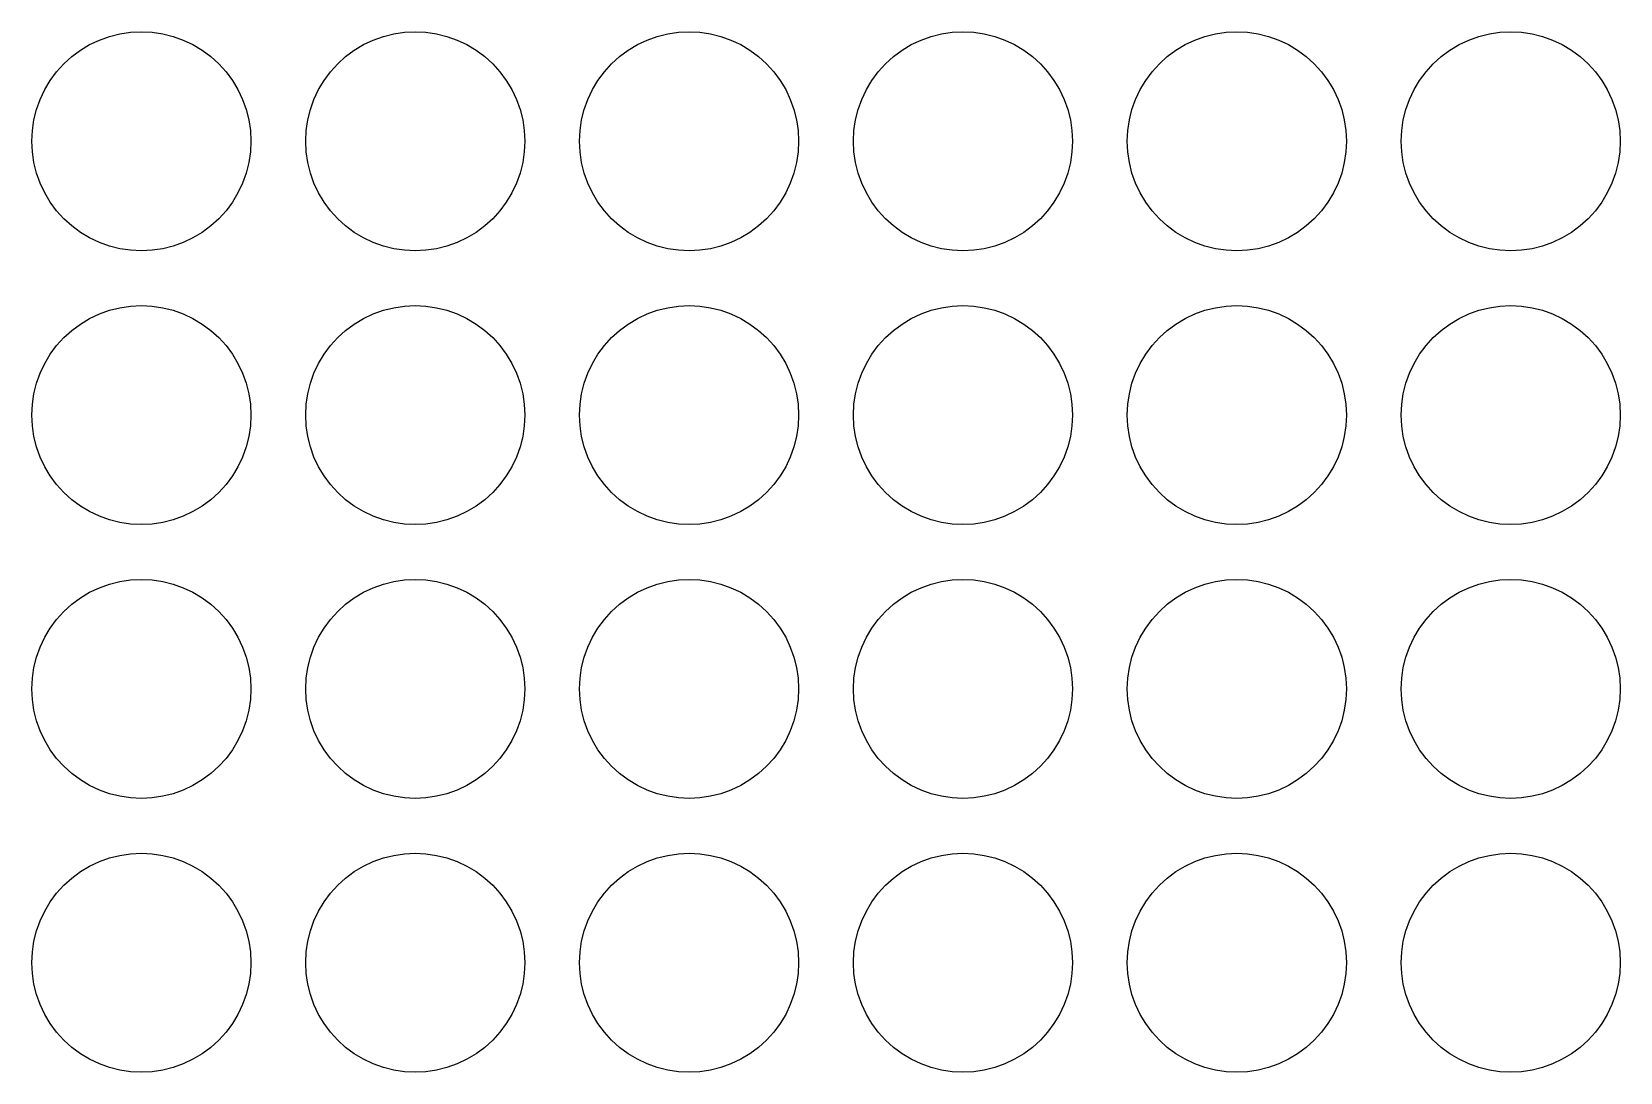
# Model space of a CAD drawing. Header units: millimetres. Extents: x -41 to 93, y -13 to 82.
# Drawn here: x 48.32 to 62.82, y 11.2 to 20.7 of the extents above; entities that cross this region are included whole.
import ezdxf

# ---------------------------------------------------------------- set-up
doc = ezdxf.new("R2010")
doc.units = ezdxf.units.MM
doc.layers.add('background', color=7, linetype='Continuous')

msp = doc.modelspace()

# ---------------------------------------------------------------- linework, layer by layer
at = {"layer": 'background'}
for points in [[(50.319, 19.698), (50.314, 19.6), (50.3, 19.503), (50.276, 19.407), (50.243, 19.315), (50.201, 19.226), (50.15, 19.142), (50.092, 19.063), (50.026, 18.991), (49.953, 18.925), (49.874, 18.866), (49.79, 18.816), (49.701, 18.774), (49.609, 18.741), (49.514, 18.717), (49.417, 18.702), (49.319, 18.698), (49.221, 18.702), (49.124, 18.717), (49.028, 18.741), (48.936, 18.774), (48.847, 18.816), (48.763, 18.866), (48.684, 18.925), (48.612, 18.991), (48.546, 19.063), (48.487, 19.142), (48.437, 19.226), (48.395, 19.315), (48.362, 19.407), (48.338, 19.503), (48.324, 19.6), (48.319, 19.698), (48.324, 19.796), (48.338, 19.893), (48.362, 19.988), (48.395, 20.08), (48.437, 20.169), (48.487, 20.253), (48.546, 20.332), (48.612, 20.405), (48.684, 20.471), (48.763, 20.529), (48.847, 20.58), (48.936, 20.621), (49.028, 20.655), (49.124, 20.678), (49.221, 20.693), (49.319, 20.698), (49.417, 20.693), (49.514, 20.678), (49.609, 20.655), (49.701, 20.621), (49.79, 20.58), (49.874, 20.529), (49.953, 20.471), (50.026, 20.405), (50.092, 20.332), (50.15, 20.253), (50.201, 20.169), (50.243, 20.08), (50.276, 19.988), (50.3, 19.893), (50.314, 19.796)], [(52.819, 19.698), (52.814, 19.6), (52.8, 19.503), (52.776, 19.407), (52.743, 19.315), (52.701, 19.226), (52.65, 19.142), (52.592, 19.063), (52.526, 18.991), (52.453, 18.925), (52.374, 18.866), (52.29, 18.816), (52.201, 18.774), (52.109, 18.741), (52.014, 18.717), (51.917, 18.702), (51.819, 18.698), (51.721, 18.702), (51.624, 18.717), (51.528, 18.741), (51.436, 18.774), (51.347, 18.816), (51.263, 18.866), (51.184, 18.925), (51.112, 18.991), (51.046, 19.063), (50.987, 19.142), (50.937, 19.226), (50.895, 19.315), (50.862, 19.407), (50.838, 19.503), (50.824, 19.6), (50.819, 19.698), (50.824, 19.796), (50.838, 19.893), (50.862, 19.988), (50.895, 20.08), (50.937, 20.169), (50.987, 20.253), (51.046, 20.332), (51.112, 20.405), (51.184, 20.471), (51.263, 20.529), (51.347, 20.58), (51.436, 20.621), (51.528, 20.655), (51.624, 20.678), (51.721, 20.693), (51.819, 20.698), (51.917, 20.693), (52.014, 20.678), (52.109, 20.655), (52.201, 20.621), (52.29, 20.58), (52.374, 20.529), (52.453, 20.471), (52.526, 20.405), (52.592, 20.332), (52.65, 20.253), (52.701, 20.169), (52.743, 20.08), (52.776, 19.988), (52.8, 19.893), (52.814, 19.796)], [(55.319, 19.698), (55.314, 19.6), (55.3, 19.503), (55.276, 19.407), (55.243, 19.315), (55.201, 19.226), (55.15, 19.142), (55.092, 19.063), (55.026, 18.991), (54.953, 18.925), (54.874, 18.866), (54.79, 18.816), (54.701, 18.774), (54.609, 18.741), (54.514, 18.717), (54.417, 18.702), (54.319, 18.698), (54.221, 18.702), (54.124, 18.717), (54.028, 18.741), (53.936, 18.774), (53.847, 18.816), (53.763, 18.866), (53.684, 18.925), (53.612, 18.991), (53.546, 19.063), (53.487, 19.142), (53.437, 19.226), (53.395, 19.315), (53.362, 19.407), (53.338, 19.503), (53.324, 19.6), (53.319, 19.698), (53.324, 19.796), (53.338, 19.893), (53.362, 19.988), (53.395, 20.08), (53.437, 20.169), (53.487, 20.253), (53.546, 20.332), (53.612, 20.405), (53.684, 20.471), (53.763, 20.529), (53.847, 20.58), (53.936, 20.621), (54.028, 20.655), (54.124, 20.678), (54.221, 20.693), (54.319, 20.698), (54.417, 20.693), (54.514, 20.678), (54.609, 20.655), (54.701, 20.621), (54.79, 20.58), (54.874, 20.529), (54.953, 20.471), (55.026, 20.405), (55.092, 20.332), (55.15, 20.253), (55.201, 20.169), (55.243, 20.08), (55.276, 19.988), (55.3, 19.893), (55.314, 19.796)], [(57.819, 19.698), (57.814, 19.6), (57.8, 19.503), (57.776, 19.407), (57.743, 19.315), (57.701, 19.226), (57.65, 19.142), (57.592, 19.063), (57.526, 18.991), (57.453, 18.925), (57.374, 18.866), (57.29, 18.816), (57.201, 18.774), (57.109, 18.741), (57.014, 18.717), (56.917, 18.702), (56.819, 18.698), (56.721, 18.702), (56.624, 18.717), (56.528, 18.741), (56.436, 18.774), (56.347, 18.816), (56.263, 18.866), (56.184, 18.925), (56.112, 18.991), (56.046, 19.063), (55.987, 19.142), (55.937, 19.226), (55.895, 19.315), (55.862, 19.407), (55.838, 19.503), (55.824, 19.6), (55.819, 19.698), (55.824, 19.796), (55.838, 19.893), (55.862, 19.988), (55.895, 20.08), (55.937, 20.169), (55.987, 20.253), (56.046, 20.332), (56.112, 20.405), (56.184, 20.471), (56.263, 20.529), (56.347, 20.58), (56.436, 20.621), (56.528, 20.655), (56.624, 20.678), (56.721, 20.693), (56.819, 20.698), (56.917, 20.693), (57.014, 20.678), (57.109, 20.655), (57.201, 20.621), (57.29, 20.58), (57.374, 20.529), (57.453, 20.471), (57.526, 20.405), (57.592, 20.332), (57.65, 20.253), (57.701, 20.169), (57.743, 20.08), (57.776, 19.988), (57.8, 19.893), (57.814, 19.796)], [(60.319, 19.698), (60.314, 19.6), (60.3, 19.503), (60.276, 19.407), (60.243, 19.315), (60.201, 19.226), (60.15, 19.142), (60.092, 19.063), (60.026, 18.991), (59.953, 18.925), (59.874, 18.866), (59.79, 18.816), (59.701, 18.774), (59.609, 18.741), (59.514, 18.717), (59.417, 18.702), (59.319, 18.698), (59.221, 18.702), (59.124, 18.717), (59.028, 18.741), (58.936, 18.774), (58.847, 18.816), (58.763, 18.866), (58.684, 18.925), (58.612, 18.991), (58.546, 19.063), (58.487, 19.142), (58.437, 19.226), (58.395, 19.315), (58.362, 19.407), (58.338, 19.503), (58.324, 19.6), (58.319, 19.698), (58.324, 19.796), (58.338, 19.893), (58.362, 19.988), (58.395, 20.08), (58.437, 20.169), (58.487, 20.253), (58.546, 20.332), (58.612, 20.405), (58.684, 20.471), (58.763, 20.529), (58.847, 20.58), (58.936, 20.621), (59.028, 20.655), (59.124, 20.678), (59.221, 20.693), (59.319, 20.698), (59.417, 20.693), (59.514, 20.678), (59.609, 20.655), (59.701, 20.621), (59.79, 20.58), (59.874, 20.529), (59.953, 20.471), (60.026, 20.405), (60.092, 20.332), (60.15, 20.253), (60.201, 20.169), (60.243, 20.08), (60.276, 19.988), (60.3, 19.893), (60.314, 19.796)], [(62.819, 19.698), (62.814, 19.6), (62.8, 19.503), (62.776, 19.407), (62.743, 19.315), (62.701, 19.226), (62.65, 19.142), (62.592, 19.063), (62.526, 18.991), (62.453, 18.925), (62.374, 18.866), (62.29, 18.816), (62.201, 18.774), (62.109, 18.741), (62.014, 18.717), (61.917, 18.702), (61.819, 18.698), (61.721, 18.702), (61.624, 18.717), (61.528, 18.741), (61.436, 18.774), (61.347, 18.816), (61.263, 18.866), (61.184, 18.925), (61.112, 18.991), (61.046, 19.063), (60.987, 19.142), (60.937, 19.226), (60.895, 19.315), (60.862, 19.407), (60.838, 19.503), (60.824, 19.6), (60.819, 19.698), (60.824, 19.796), (60.838, 19.893), (60.862, 19.988), (60.895, 20.08), (60.937, 20.169), (60.987, 20.253), (61.046, 20.332), (61.112, 20.405), (61.184, 20.471), (61.263, 20.529), (61.347, 20.58), (61.436, 20.621), (61.528, 20.655), (61.624, 20.678), (61.721, 20.693), (61.819, 20.698), (61.917, 20.693), (62.014, 20.678), (62.109, 20.655), (62.201, 20.621), (62.29, 20.58), (62.374, 20.529), (62.453, 20.471), (62.526, 20.405), (62.592, 20.332), (62.65, 20.253), (62.701, 20.169), (62.743, 20.08), (62.776, 19.988), (62.8, 19.893), (62.814, 19.796)], [(50.319, 17.198), (50.314, 17.1), (50.3, 17.003), (50.276, 16.907), (50.243, 16.815), (50.201, 16.726), (50.15, 16.642), (50.092, 16.563), (50.026, 16.491), (49.953, 16.425), (49.874, 16.366), (49.79, 16.316), (49.701, 16.274), (49.609, 16.241), (49.514, 16.217), (49.417, 16.202), (49.319, 16.198), (49.221, 16.202), (49.124, 16.217), (49.028, 16.241), (48.936, 16.274), (48.847, 16.316), (48.763, 16.366), (48.684, 16.425), (48.612, 16.491), (48.546, 16.563), (48.487, 16.642), (48.437, 16.726), (48.395, 16.815), (48.362, 16.907), (48.338, 17.003), (48.324, 17.1), (48.319, 17.198), (48.324, 17.296), (48.338, 17.393), (48.362, 17.488), (48.395, 17.58), (48.437, 17.669), (48.487, 17.753), (48.546, 17.832), (48.612, 17.905), (48.684, 17.971), (48.763, 18.029), (48.847, 18.08), (48.936, 18.121), (49.028, 18.155), (49.124, 18.178), (49.221, 18.193), (49.319, 18.198), (49.417, 18.193), (49.514, 18.178), (49.609, 18.155), (49.701, 18.121), (49.79, 18.08), (49.874, 18.029), (49.953, 17.971), (50.026, 17.905), (50.092, 17.832), (50.15, 17.753), (50.201, 17.669), (50.243, 17.58), (50.276, 17.488), (50.3, 17.393), (50.314, 17.296)], [(52.819, 17.198), (52.814, 17.1), (52.8, 17.003), (52.776, 16.907), (52.743, 16.815), (52.701, 16.726), (52.65, 16.642), (52.592, 16.563), (52.526, 16.491), (52.453, 16.425), (52.374, 16.366), (52.29, 16.316), (52.201, 16.274), (52.109, 16.241), (52.014, 16.217), (51.917, 16.202), (51.819, 16.198), (51.721, 16.202), (51.624, 16.217), (51.528, 16.241), (51.436, 16.274), (51.347, 16.316), (51.263, 16.366), (51.184, 16.425), (51.112, 16.491), (51.046, 16.563), (50.987, 16.642), (50.937, 16.726), (50.895, 16.815), (50.862, 16.907), (50.838, 17.003), (50.824, 17.1), (50.819, 17.198), (50.824, 17.296), (50.838, 17.393), (50.862, 17.488), (50.895, 17.58), (50.937, 17.669), (50.987, 17.753), (51.046, 17.832), (51.112, 17.905), (51.184, 17.971), (51.263, 18.029), (51.347, 18.08), (51.436, 18.121), (51.528, 18.155), (51.624, 18.178), (51.721, 18.193), (51.819, 18.198), (51.917, 18.193), (52.014, 18.178), (52.109, 18.155), (52.201, 18.121), (52.29, 18.08), (52.374, 18.029), (52.453, 17.971), (52.526, 17.905), (52.592, 17.832), (52.65, 17.753), (52.701, 17.669), (52.743, 17.58), (52.776, 17.488), (52.8, 17.393), (52.814, 17.296)], [(55.319, 17.198), (55.314, 17.1), (55.3, 17.003), (55.276, 16.907), (55.243, 16.815), (55.201, 16.726), (55.15, 16.642), (55.092, 16.563), (55.026, 16.491), (54.953, 16.425), (54.874, 16.366), (54.79, 16.316), (54.701, 16.274), (54.609, 16.241), (54.514, 16.217), (54.417, 16.202), (54.319, 16.198), (54.221, 16.202), (54.124, 16.217), (54.028, 16.241), (53.936, 16.274), (53.847, 16.316), (53.763, 16.366), (53.684, 16.425), (53.612, 16.491), (53.546, 16.563), (53.487, 16.642), (53.437, 16.726), (53.395, 16.815), (53.362, 16.907), (53.338, 17.003), (53.324, 17.1), (53.319, 17.198), (53.324, 17.296), (53.338, 17.393), (53.362, 17.488), (53.395, 17.58), (53.437, 17.669), (53.487, 17.753), (53.546, 17.832), (53.612, 17.905), (53.684, 17.971), (53.763, 18.029), (53.847, 18.08), (53.936, 18.121), (54.028, 18.155), (54.124, 18.178), (54.221, 18.193), (54.319, 18.198), (54.417, 18.193), (54.514, 18.178), (54.609, 18.155), (54.701, 18.121), (54.79, 18.08), (54.874, 18.029), (54.953, 17.971), (55.026, 17.905), (55.092, 17.832), (55.15, 17.753), (55.201, 17.669), (55.243, 17.58), (55.276, 17.488), (55.3, 17.393), (55.314, 17.296)], [(57.819, 17.198), (57.814, 17.1), (57.8, 17.003), (57.776, 16.907), (57.743, 16.815), (57.701, 16.726), (57.65, 16.642), (57.592, 16.563), (57.526, 16.491), (57.453, 16.425), (57.374, 16.366), (57.29, 16.316), (57.201, 16.274), (57.109, 16.241), (57.014, 16.217), (56.917, 16.202), (56.819, 16.198), (56.721, 16.202), (56.624, 16.217), (56.528, 16.241), (56.436, 16.274), (56.347, 16.316), (56.263, 16.366), (56.184, 16.425), (56.112, 16.491), (56.046, 16.563), (55.987, 16.642), (55.937, 16.726), (55.895, 16.815), (55.862, 16.907), (55.838, 17.003), (55.824, 17.1), (55.819, 17.198), (55.824, 17.296), (55.838, 17.393), (55.862, 17.488), (55.895, 17.58), (55.937, 17.669), (55.987, 17.753), (56.046, 17.832), (56.112, 17.905), (56.184, 17.971), (56.263, 18.029), (56.347, 18.08), (56.436, 18.121), (56.528, 18.155), (56.624, 18.178), (56.721, 18.193), (56.819, 18.198), (56.917, 18.193), (57.014, 18.178), (57.109, 18.155), (57.201, 18.121), (57.29, 18.08), (57.374, 18.029), (57.453, 17.971), (57.526, 17.905), (57.592, 17.832), (57.65, 17.753), (57.701, 17.669), (57.743, 17.58), (57.776, 17.488), (57.8, 17.393), (57.814, 17.296)], [(60.319, 17.198), (60.314, 17.1), (60.3, 17.003), (60.276, 16.907), (60.243, 16.815), (60.201, 16.726), (60.15, 16.642), (60.092, 16.563), (60.026, 16.491), (59.953, 16.425), (59.874, 16.366), (59.79, 16.316), (59.701, 16.274), (59.609, 16.241), (59.514, 16.217), (59.417, 16.202), (59.319, 16.198), (59.221, 16.202), (59.124, 16.217), (59.028, 16.241), (58.936, 16.274), (58.847, 16.316), (58.763, 16.366), (58.684, 16.425), (58.612, 16.491), (58.546, 16.563), (58.487, 16.642), (58.437, 16.726), (58.395, 16.815), (58.362, 16.907), (58.338, 17.003), (58.324, 17.1), (58.319, 17.198), (58.324, 17.296), (58.338, 17.393), (58.362, 17.488), (58.395, 17.58), (58.437, 17.669), (58.487, 17.753), (58.546, 17.832), (58.612, 17.905), (58.684, 17.971), (58.763, 18.029), (58.847, 18.08), (58.936, 18.121), (59.028, 18.155), (59.124, 18.178), (59.221, 18.193), (59.319, 18.198), (59.417, 18.193), (59.514, 18.178), (59.609, 18.155), (59.701, 18.121), (59.79, 18.08), (59.874, 18.029), (59.953, 17.971), (60.026, 17.905), (60.092, 17.832), (60.15, 17.753), (60.201, 17.669), (60.243, 17.58), (60.276, 17.488), (60.3, 17.393), (60.314, 17.296)], [(62.819, 17.198), (62.814, 17.1), (62.8, 17.003), (62.776, 16.907), (62.743, 16.815), (62.701, 16.726), (62.65, 16.642), (62.592, 16.563), (62.526, 16.491), (62.453, 16.425), (62.374, 16.366), (62.29, 16.316), (62.201, 16.274), (62.109, 16.241), (62.014, 16.217), (61.917, 16.202), (61.819, 16.198), (61.721, 16.202), (61.624, 16.217), (61.528, 16.241), (61.436, 16.274), (61.347, 16.316), (61.263, 16.366), (61.184, 16.425), (61.112, 16.491), (61.046, 16.563), (60.987, 16.642), (60.937, 16.726), (60.895, 16.815), (60.862, 16.907), (60.838, 17.003), (60.824, 17.1), (60.819, 17.198), (60.824, 17.296), (60.838, 17.393), (60.862, 17.488), (60.895, 17.58), (60.937, 17.669), (60.987, 17.753), (61.046, 17.832), (61.112, 17.905), (61.184, 17.971), (61.263, 18.029), (61.347, 18.08), (61.436, 18.121), (61.528, 18.155), (61.624, 18.178), (61.721, 18.193), (61.819, 18.198), (61.917, 18.193), (62.014, 18.178), (62.109, 18.155), (62.201, 18.121), (62.29, 18.08), (62.374, 18.029), (62.453, 17.971), (62.526, 17.905), (62.592, 17.832), (62.65, 17.753), (62.701, 17.669), (62.743, 17.58), (62.776, 17.488), (62.8, 17.393), (62.814, 17.296)], [(50.319, 14.698), (50.314, 14.6), (50.3, 14.503), (50.276, 14.407), (50.243, 14.315), (50.201, 14.226), (50.15, 14.142), (50.092, 14.063), (50.026, 13.991), (49.953, 13.925), (49.874, 13.866), (49.79, 13.816), (49.701, 13.774), (49.609, 13.741), (49.514, 13.717), (49.417, 13.702), (49.319, 13.698), (49.221, 13.702), (49.124, 13.717), (49.028, 13.741), (48.936, 13.774), (48.847, 13.816), (48.763, 13.866), (48.684, 13.925), (48.612, 13.991), (48.546, 14.063), (48.487, 14.142), (48.437, 14.226), (48.395, 14.315), (48.362, 14.407), (48.338, 14.503), (48.324, 14.6), (48.319, 14.698), (48.324, 14.796), (48.338, 14.893), (48.362, 14.988), (48.395, 15.08), (48.437, 15.169), (48.487, 15.253), (48.546, 15.332), (48.612, 15.405), (48.684, 15.471), (48.763, 15.529), (48.847, 15.58), (48.936, 15.621), (49.028, 15.655), (49.124, 15.678), (49.221, 15.693), (49.319, 15.698), (49.417, 15.693), (49.514, 15.678), (49.609, 15.655), (49.701, 15.621), (49.79, 15.58), (49.874, 15.529), (49.953, 15.471), (50.026, 15.405), (50.092, 15.332), (50.15, 15.253), (50.201, 15.169), (50.243, 15.08), (50.276, 14.988), (50.3, 14.893), (50.314, 14.796)], [(52.819, 14.698), (52.814, 14.6), (52.8, 14.503), (52.776, 14.407), (52.743, 14.315), (52.701, 14.226), (52.65, 14.142), (52.592, 14.063), (52.526, 13.991), (52.453, 13.925), (52.374, 13.866), (52.29, 13.816), (52.201, 13.774), (52.109, 13.741), (52.014, 13.717), (51.917, 13.702), (51.819, 13.698), (51.721, 13.702), (51.624, 13.717), (51.528, 13.741), (51.436, 13.774), (51.347, 13.816), (51.263, 13.866), (51.184, 13.925), (51.112, 13.991), (51.046, 14.063), (50.987, 14.142), (50.937, 14.226), (50.895, 14.315), (50.862, 14.407), (50.838, 14.503), (50.824, 14.6), (50.819, 14.698), (50.824, 14.796), (50.838, 14.893), (50.862, 14.988), (50.895, 15.08), (50.937, 15.169), (50.987, 15.253), (51.046, 15.332), (51.112, 15.405), (51.184, 15.471), (51.263, 15.529), (51.347, 15.58), (51.436, 15.621), (51.528, 15.655), (51.624, 15.678), (51.721, 15.693), (51.819, 15.698), (51.917, 15.693), (52.014, 15.678), (52.109, 15.655), (52.201, 15.621), (52.29, 15.58), (52.374, 15.529), (52.453, 15.471), (52.526, 15.405), (52.592, 15.332), (52.65, 15.253), (52.701, 15.169), (52.743, 15.08), (52.776, 14.988), (52.8, 14.893), (52.814, 14.796)], [(55.319, 14.698), (55.314, 14.6), (55.3, 14.503), (55.276, 14.407), (55.243, 14.315), (55.201, 14.226), (55.15, 14.142), (55.092, 14.063), (55.026, 13.991), (54.953, 13.925), (54.874, 13.866), (54.79, 13.816), (54.701, 13.774), (54.609, 13.741), (54.514, 13.717), (54.417, 13.702), (54.319, 13.698), (54.221, 13.702), (54.124, 13.717), (54.028, 13.741), (53.936, 13.774), (53.847, 13.816), (53.763, 13.866), (53.684, 13.925), (53.612, 13.991), (53.546, 14.063), (53.487, 14.142), (53.437, 14.226), (53.395, 14.315), (53.362, 14.407), (53.338, 14.503), (53.324, 14.6), (53.319, 14.698), (53.324, 14.796), (53.338, 14.893), (53.362, 14.988), (53.395, 15.08), (53.437, 15.169), (53.487, 15.253), (53.546, 15.332), (53.612, 15.405), (53.684, 15.471), (53.763, 15.529), (53.847, 15.58), (53.936, 15.621), (54.028, 15.655), (54.124, 15.678), (54.221, 15.693), (54.319, 15.698), (54.417, 15.693), (54.514, 15.678), (54.609, 15.655), (54.701, 15.621), (54.79, 15.58), (54.874, 15.529), (54.953, 15.471), (55.026, 15.405), (55.092, 15.332), (55.15, 15.253), (55.201, 15.169), (55.243, 15.08), (55.276, 14.988), (55.3, 14.893), (55.314, 14.796)], [(57.819, 14.698), (57.814, 14.6), (57.8, 14.503), (57.776, 14.407), (57.743, 14.315), (57.701, 14.226), (57.65, 14.142), (57.592, 14.063), (57.526, 13.991), (57.453, 13.925), (57.374, 13.866), (57.29, 13.816), (57.201, 13.774), (57.109, 13.741), (57.014, 13.717), (56.917, 13.702), (56.819, 13.698), (56.721, 13.702), (56.624, 13.717), (56.528, 13.741), (56.436, 13.774), (56.347, 13.816), (56.263, 13.866), (56.184, 13.925), (56.112, 13.991), (56.046, 14.063), (55.987, 14.142), (55.937, 14.226), (55.895, 14.315), (55.862, 14.407), (55.838, 14.503), (55.824, 14.6), (55.819, 14.698), (55.824, 14.796), (55.838, 14.893), (55.862, 14.988), (55.895, 15.08), (55.937, 15.169), (55.987, 15.253), (56.046, 15.332), (56.112, 15.405), (56.184, 15.471), (56.263, 15.529), (56.347, 15.58), (56.436, 15.621), (56.528, 15.655), (56.624, 15.678), (56.721, 15.693), (56.819, 15.698), (56.917, 15.693), (57.014, 15.678), (57.109, 15.655), (57.201, 15.621), (57.29, 15.58), (57.374, 15.529), (57.453, 15.471), (57.526, 15.405), (57.592, 15.332), (57.65, 15.253), (57.701, 15.169), (57.743, 15.08), (57.776, 14.988), (57.8, 14.893), (57.814, 14.796)], [(60.319, 14.698), (60.314, 14.6), (60.3, 14.503), (60.276, 14.407), (60.243, 14.315), (60.201, 14.226), (60.15, 14.142), (60.092, 14.063), (60.026, 13.991), (59.953, 13.925), (59.874, 13.866), (59.79, 13.816), (59.701, 13.774), (59.609, 13.741), (59.514, 13.717), (59.417, 13.702), (59.319, 13.698), (59.221, 13.702), (59.124, 13.717), (59.028, 13.741), (58.936, 13.774), (58.847, 13.816), (58.763, 13.866), (58.684, 13.925), (58.612, 13.991), (58.546, 14.063), (58.487, 14.142), (58.437, 14.226), (58.395, 14.315), (58.362, 14.407), (58.338, 14.503), (58.324, 14.6), (58.319, 14.698), (58.324, 14.796), (58.338, 14.893), (58.362, 14.988), (58.395, 15.08), (58.437, 15.169), (58.487, 15.253), (58.546, 15.332), (58.612, 15.405), (58.684, 15.471), (58.763, 15.529), (58.847, 15.58), (58.936, 15.621), (59.028, 15.655), (59.124, 15.678), (59.221, 15.693), (59.319, 15.698), (59.417, 15.693), (59.514, 15.678), (59.609, 15.655), (59.701, 15.621), (59.79, 15.58), (59.874, 15.529), (59.953, 15.471), (60.026, 15.405), (60.092, 15.332), (60.15, 15.253), (60.201, 15.169), (60.243, 15.08), (60.276, 14.988), (60.3, 14.893), (60.314, 14.796)], [(62.819, 14.698), (62.814, 14.6), (62.8, 14.503), (62.776, 14.407), (62.743, 14.315), (62.701, 14.226), (62.65, 14.142), (62.592, 14.063), (62.526, 13.991), (62.453, 13.925), (62.374, 13.866), (62.29, 13.816), (62.201, 13.774), (62.109, 13.741), (62.014, 13.717), (61.917, 13.702), (61.819, 13.698), (61.721, 13.702), (61.624, 13.717), (61.528, 13.741), (61.436, 13.774), (61.347, 13.816), (61.263, 13.866), (61.184, 13.925), (61.112, 13.991), (61.046, 14.063), (60.987, 14.142), (60.937, 14.226), (60.895, 14.315), (60.862, 14.407), (60.838, 14.503), (60.824, 14.6), (60.819, 14.698), (60.824, 14.796), (60.838, 14.893), (60.862, 14.988), (60.895, 15.08), (60.937, 15.169), (60.987, 15.253), (61.046, 15.332), (61.112, 15.405), (61.184, 15.471), (61.263, 15.529), (61.347, 15.58), (61.436, 15.621), (61.528, 15.655), (61.624, 15.678), (61.721, 15.693), (61.819, 15.698), (61.917, 15.693), (62.014, 15.678), (62.109, 15.655), (62.201, 15.621), (62.29, 15.58), (62.374, 15.529), (62.453, 15.471), (62.526, 15.405), (62.592, 15.332), (62.65, 15.253), (62.701, 15.169), (62.743, 15.08), (62.776, 14.988), (62.8, 14.893), (62.814, 14.796)], [(50.319, 12.198), (50.314, 12.1), (50.3, 12.003), (50.276, 11.907), (50.243, 11.815), (50.201, 11.726), (50.15, 11.642), (50.092, 11.563), (50.026, 11.491), (49.953, 11.425), (49.874, 11.366), (49.79, 11.316), (49.701, 11.274), (49.609, 11.241), (49.514, 11.217), (49.417, 11.202), (49.319, 11.198), (49.221, 11.202), (49.124, 11.217), (49.028, 11.241), (48.936, 11.274), (48.847, 11.316), (48.763, 11.366), (48.684, 11.425), (48.612, 11.491), (48.546, 11.563), (48.487, 11.642), (48.437, 11.726), (48.395, 11.815), (48.362, 11.907), (48.338, 12.003), (48.324, 12.1), (48.319, 12.198), (48.324, 12.296), (48.338, 12.393), (48.362, 12.488), (48.395, 12.58), (48.437, 12.669), (48.487, 12.753), (48.546, 12.832), (48.612, 12.905), (48.684, 12.971), (48.763, 13.029), (48.847, 13.08), (48.936, 13.121), (49.028, 13.155), (49.124, 13.178), (49.221, 13.193), (49.319, 13.198), (49.417, 13.193), (49.514, 13.178), (49.609, 13.155), (49.701, 13.121), (49.79, 13.08), (49.874, 13.029), (49.953, 12.971), (50.026, 12.905), (50.092, 12.832), (50.15, 12.753), (50.201, 12.669), (50.243, 12.58), (50.276, 12.488), (50.3, 12.393), (50.314, 12.296)], [(52.819, 12.198), (52.814, 12.1), (52.8, 12.003), (52.776, 11.907), (52.743, 11.815), (52.701, 11.726), (52.65, 11.642), (52.592, 11.563), (52.526, 11.491), (52.453, 11.425), (52.374, 11.366), (52.29, 11.316), (52.201, 11.274), (52.109, 11.241), (52.014, 11.217), (51.917, 11.202), (51.819, 11.198), (51.721, 11.202), (51.624, 11.217), (51.528, 11.241), (51.436, 11.274), (51.347, 11.316), (51.263, 11.366), (51.184, 11.425), (51.112, 11.491), (51.046, 11.563), (50.987, 11.642), (50.937, 11.726), (50.895, 11.815), (50.862, 11.907), (50.838, 12.003), (50.824, 12.1), (50.819, 12.198), (50.824, 12.296), (50.838, 12.393), (50.862, 12.488), (50.895, 12.58), (50.937, 12.669), (50.987, 12.753), (51.046, 12.832), (51.112, 12.905), (51.184, 12.971), (51.263, 13.029), (51.347, 13.08), (51.436, 13.121), (51.528, 13.155), (51.624, 13.178), (51.721, 13.193), (51.819, 13.198), (51.917, 13.193), (52.014, 13.178), (52.109, 13.155), (52.201, 13.121), (52.29, 13.08), (52.374, 13.029), (52.453, 12.971), (52.526, 12.905), (52.592, 12.832), (52.65, 12.753), (52.701, 12.669), (52.743, 12.58), (52.776, 12.488), (52.8, 12.393), (52.814, 12.296)], [(55.319, 12.198), (55.314, 12.1), (55.3, 12.003), (55.276, 11.907), (55.243, 11.815), (55.201, 11.726), (55.15, 11.642), (55.092, 11.563), (55.026, 11.491), (54.953, 11.425), (54.874, 11.366), (54.79, 11.316), (54.701, 11.274), (54.609, 11.241), (54.514, 11.217), (54.417, 11.202), (54.319, 11.198), (54.221, 11.202), (54.124, 11.217), (54.028, 11.241), (53.936, 11.274), (53.847, 11.316), (53.763, 11.366), (53.684, 11.425), (53.612, 11.491), (53.546, 11.563), (53.487, 11.642), (53.437, 11.726), (53.395, 11.815), (53.362, 11.907), (53.338, 12.003), (53.324, 12.1), (53.319, 12.198), (53.324, 12.296), (53.338, 12.393), (53.362, 12.488), (53.395, 12.58), (53.437, 12.669), (53.487, 12.753), (53.546, 12.832), (53.612, 12.905), (53.684, 12.971), (53.763, 13.029), (53.847, 13.08), (53.936, 13.121), (54.028, 13.155), (54.124, 13.178), (54.221, 13.193), (54.319, 13.198), (54.417, 13.193), (54.514, 13.178), (54.609, 13.155), (54.701, 13.121), (54.79, 13.08), (54.874, 13.029), (54.953, 12.971), (55.026, 12.905), (55.092, 12.832), (55.15, 12.753), (55.201, 12.669), (55.243, 12.58), (55.276, 12.488), (55.3, 12.393), (55.314, 12.296)], [(57.819, 12.198), (57.814, 12.1), (57.8, 12.003), (57.776, 11.907), (57.743, 11.815), (57.701, 11.726), (57.65, 11.642), (57.592, 11.563), (57.526, 11.491), (57.453, 11.425), (57.374, 11.366), (57.29, 11.316), (57.201, 11.274), (57.109, 11.241), (57.014, 11.217), (56.917, 11.202), (56.819, 11.198), (56.721, 11.202), (56.624, 11.217), (56.528, 11.241), (56.436, 11.274), (56.347, 11.316), (56.263, 11.366), (56.184, 11.425), (56.112, 11.491), (56.046, 11.563), (55.987, 11.642), (55.937, 11.726), (55.895, 11.815), (55.862, 11.907), (55.838, 12.003), (55.824, 12.1), (55.819, 12.198), (55.824, 12.296), (55.838, 12.393), (55.862, 12.488), (55.895, 12.58), (55.937, 12.669), (55.987, 12.753), (56.046, 12.832), (56.112, 12.905), (56.184, 12.971), (56.263, 13.029), (56.347, 13.08), (56.436, 13.121), (56.528, 13.155), (56.624, 13.178), (56.721, 13.193), (56.819, 13.198), (56.917, 13.193), (57.014, 13.178), (57.109, 13.155), (57.201, 13.121), (57.29, 13.08), (57.374, 13.029), (57.453, 12.971), (57.526, 12.905), (57.592, 12.832), (57.65, 12.753), (57.701, 12.669), (57.743, 12.58), (57.776, 12.488), (57.8, 12.393), (57.814, 12.296)], [(60.319, 12.198), (60.314, 12.1), (60.3, 12.003), (60.276, 11.907), (60.243, 11.815), (60.201, 11.726), (60.15, 11.642), (60.092, 11.563), (60.026, 11.491), (59.953, 11.425), (59.874, 11.366), (59.79, 11.316), (59.701, 11.274), (59.609, 11.241), (59.514, 11.217), (59.417, 11.202), (59.319, 11.198), (59.221, 11.202), (59.124, 11.217), (59.028, 11.241), (58.936, 11.274), (58.847, 11.316), (58.763, 11.366), (58.684, 11.425), (58.612, 11.491), (58.546, 11.563), (58.487, 11.642), (58.437, 11.726), (58.395, 11.815), (58.362, 11.907), (58.338, 12.003), (58.324, 12.1), (58.319, 12.198), (58.324, 12.296), (58.338, 12.393), (58.362, 12.488), (58.395, 12.58), (58.437, 12.669), (58.487, 12.753), (58.546, 12.832), (58.612, 12.905), (58.684, 12.971), (58.763, 13.029), (58.847, 13.08), (58.936, 13.121), (59.028, 13.155), (59.124, 13.178), (59.221, 13.193), (59.319, 13.198), (59.417, 13.193), (59.514, 13.178), (59.609, 13.155), (59.701, 13.121), (59.79, 13.08), (59.874, 13.029), (59.953, 12.971), (60.026, 12.905), (60.092, 12.832), (60.15, 12.753), (60.201, 12.669), (60.243, 12.58), (60.276, 12.488), (60.3, 12.393), (60.314, 12.296)], [(62.819, 12.198), (62.814, 12.1), (62.8, 12.003), (62.776, 11.907), (62.743, 11.815), (62.701, 11.726), (62.65, 11.642), (62.592, 11.563), (62.526, 11.491), (62.453, 11.425), (62.374, 11.366), (62.29, 11.316), (62.201, 11.274), (62.109, 11.241), (62.014, 11.217), (61.917, 11.202), (61.819, 11.198), (61.721, 11.202), (61.624, 11.217), (61.528, 11.241), (61.436, 11.274), (61.347, 11.316), (61.263, 11.366), (61.184, 11.425), (61.112, 11.491), (61.046, 11.563), (60.987, 11.642), (60.937, 11.726), (60.895, 11.815), (60.862, 11.907), (60.838, 12.003), (60.824, 12.1), (60.819, 12.198), (60.824, 12.296), (60.838, 12.393), (60.862, 12.488), (60.895, 12.58), (60.937, 12.669), (60.987, 12.753), (61.046, 12.832), (61.112, 12.905), (61.184, 12.971), (61.263, 13.029), (61.347, 13.08), (61.436, 13.121), (61.528, 13.155), (61.624, 13.178), (61.721, 13.193), (61.819, 13.198), (61.917, 13.193), (62.014, 13.178), (62.109, 13.155), (62.201, 13.121), (62.29, 13.08), (62.374, 13.029), (62.453, 12.971), (62.526, 12.905), (62.592, 12.832), (62.65, 12.753), (62.701, 12.669), (62.743, 12.58), (62.776, 12.488), (62.8, 12.393), (62.814, 12.296)]]:
    msp.add_lwpolyline(points, close=True, dxfattribs=at)

doc.saveas('drawing.dxf')
